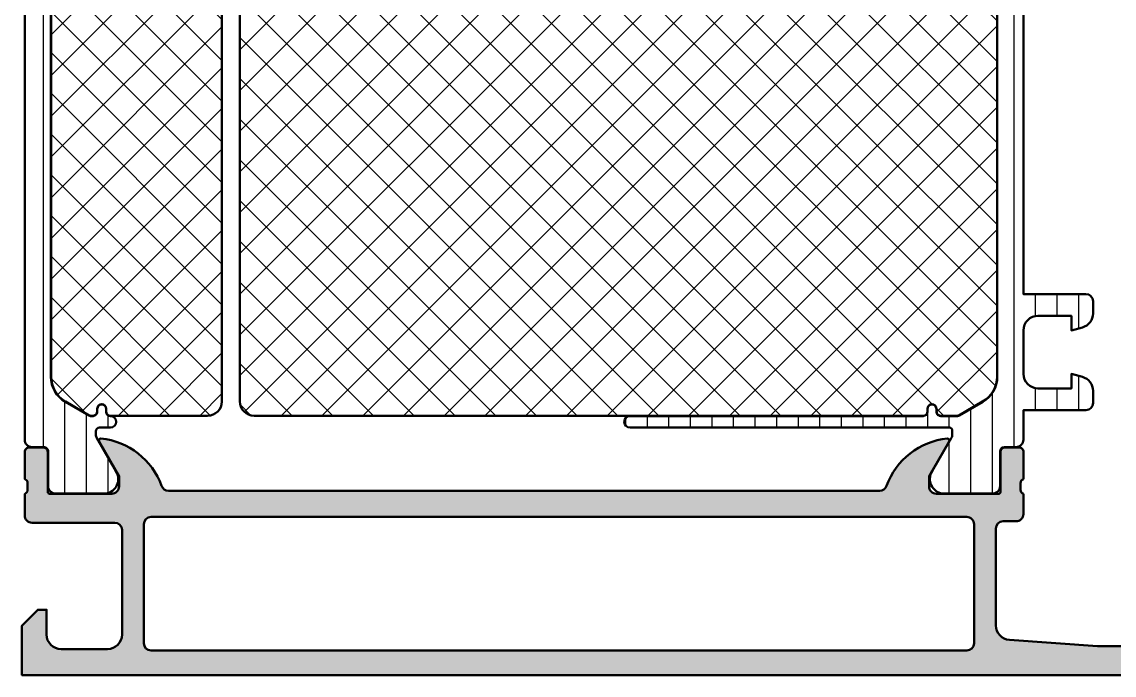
# Model space of a CAD drawing. Extents: x 0 to 125, y 0 to 90.
# Drawn here: x 0 to 75.2, y 0 to 45 of the extents above; entities that cross this region are included whole.
import ezdxf

# ---------------------------------------------------------------- set-up
doc = ezdxf.new("R2010")
doc.units = 0
for name, color, linetype, lineweight in [('0S-Alu contour', 7, 'Continuous', 50), ('0S-Alu hatch', 252, 'Continuous', 25), ('0S-Plastic contour', 254, 'Continuous', 50), ('0S-Plastic hatch', 253, 'Continuous', 25), ('0S-PT contour', 91, 'Continuous', 50), ('0S-PT hatch', 103, 'Continuous', 25)]:
    doc.layers.add(name, color=color, linetype=linetype, lineweight=lineweight)
pattern_1 = [(135, (0, 0), (-1.403165018917055, -1.403165018917055), []), (225, (0, 0), (1.403165018917055, -1.403165018917055), [])]
pattern_2 = [(90, (0, 0), (-1.4859, 0), [])]

# ---------------------------------------------------------------- blocks, each defined once
blk = doc.blocks.new('442250__46EB0185_D9AA_44B8_A478_DDF43CB1D770_')
at = {"layer": '0S-PT hatch'}
h = blk.add_hatch(dxfattribs=at)
h.set_pattern_fill('ANSI37', color=256, scale=0.625, angle=90, style=0)
h.set_pattern_definition(pattern_1)
edge = h.paths.add_edge_path()
edge.add_line((48.46373916375567, 64.63029503339224), (16.00000000001704, 64.63020331971985))
edge.add_arc((15.99999999999992, 63.65020331971987), 0.9799999999999826, 89.99999999899904, 180)
edge.add_line((15.01999999999994, 63.65020331971987), (15.01999999999994, 18.8497966802817))
edge.add_arc((15.99999997175049, 18.84979665203216), 0.9799999717505482, 179.9999982924527, 269.9999983483891)
edge.add_line((15.99999994350097, 17.86979668028162), (48.4637389539429, 17.86988838867766))
edge.add_line((48.4637389539429, 17.86988838867766), (62.10003318809844, 17.86999291809451))
edge.add_arc((62.10003318809839, 18.14999291809453), 0.2800000000000153, 270.0000000000116, 360)
edge.add_line((62.3800331880984, 18.14999291809459), (62.38003318809846, 18.35056371338082))
edge.add_ellipse((62.69946239281222, 18.35056371338082), major_axis=(-0.3194292047137636, 0), ratio=1, start_angle=180, end_angle=360, ccw=False)
edge.add_line((63.01889159752598, 18.35056371338082), (63.01889159752597, 18.14999291809458))
edge.add_arc((63.29888450317916, 18.14999291809455), 0.279992905653188, 180, 266.4872099681869)
edge.add_line((63.28172895991173, 17.87052607828826), (64.46501280946046, 17.87052607828827))
edge.add_arc((64.46501280946046, 18.05052607828831), 0.1800000000000459, 270, 299.9999999999981)
edge.add_line((64.55501280946048, 17.89464150560707), (66.18999999999998, 18.83860180018667))
edge.add_arc((65.20000000000006, 20.55333209967989), 1.979999999999991, 299.9999999999976, 360)
edge.add_line((67.18000000000005, 20.55333209967982), (67.17999999999999, 61.94666790036881))
edge.add_arc((65.19999999999995, 61.94666790036889), 1.980000000000046, 0, 59.99999999999756)
edge.add_line((66.19000000000004, 63.66139819986208), (64.55501280946048, 64.60535849444156))
edge.add_arc((64.46501280946053, 64.44947392176054), 0.1799999999998163, 59.99999999998587, 89.99999999998644)
edge.add_line((64.46501280946057, 64.62947392176036), (63.2817423082165, 64.62947392175741))
edge.add_arc((63.2988986918934, 64.34999291811812), 0.2800070943674218, 93.51278409638604, 180)
edge.add_line((63.01889159752597, 64.34999291811816), (63.01889159752598, 64.14942212283192))
edge.add_ellipse((62.69892478562439, 64.14942212283192), major_axis=(-0.3199668119015868, 0), ratio=1, start_angle=0, end_angle=180, ccw=False)
edge.add_line((62.37895797372281, 64.14942212283192), (62.37895797372281, 64.34999291807098))
edge.add_arc((62.09855141099128, 64.34999299473101), 0.2804065627315529, 1.56732007246e-05, 89.99998433597528)
edge.add_line((62.0985514876513, 64.63039955746255), (48.46373916375567, 64.63029503339224))
at = {"layer": '0S-PT contour', "color": 7}
for points in [[(48.46373916375567, 64.63029503339224), (16.00000000001704, 64.63020331971985)], [(62.0985514876513, 64.63039955746255), (48.46373916375567, 64.63029503339224)], [(62.37895797372281, 64.14942212283192), (62.37895797372281, 64.34999291807098)], [(63.01889159752597, 64.34999291811816), (63.01889159752598, 64.14942212283192)], [(64.46501280946057, 64.62947392176036), (63.2817423082165, 64.62947392175741)], [(66.19000000000004, 63.66139819986208), (64.55501280946048, 64.60535849444156)], [(15.01999999999994, 63.65020331971987), (15.01999999999994, 18.84979668028169)], [(67.18000000000005, 20.55333209967982), (67.17999999999999, 61.94666790036881)], [(64.55501280946048, 17.89464150560707), (66.18999999999998, 18.83860180018667)], [(62.3800331880984, 18.14999291809459), (62.38003318809846, 18.35056371338082)], [(63.01889159752598, 18.35056371338082), (63.01889159752597, 18.14999291809458)], [(15.99999994350097, 17.86979668028162), (48.4637389539429, 17.86988838867766), (62.10003318809844, 17.86999291809451)], [(63.28172895991173, 17.87052607828826), (64.46501280946046, 17.87052607828827)]]:
    blk.add_lwpolyline(points, dxfattribs=at)
for centre, radius, start, end in [((15.99999999999992, 63.65020331971987), 0.9799999999999826, 89.99999999899904, 180), ((62.09855141099128, 64.34999299473101), 0.2804065627315529, 1.56732007246e-05, 89.99998433597528), ((63.2988986918934, 64.34999291811812), 0.2800070943674218, 93.51278409638604, 180), ((64.46501280946053, 64.44947392176054), 0.1799999999998163, 59.99999999998587, 89.99999999998644), ((65.19999999999995, 61.94666790036889), 1.980000000000046, 0, 59.99999999999756), ((65.20000000000006, 20.55333209967989), 1.979999999999991, 299.9999999999976, 0), ((15.99999997175049, 18.84979665203216), 0.9799999717505482, 179.9999982924527, 269.9999983483891), ((62.10003318809839, 18.14999291809453), 0.2800000000000153, 270.0000000000116, 0), ((63.29888450317916, 18.14999291809455), 0.279992905653188, 180, 266.4872099681869), ((64.46501280946046, 18.05052607828831), 0.1800000000000459, 270, 299.9999999999981)]:
    blk.add_arc(centre, radius, start, end, dxfattribs=at)
at = {"layer": '0S-PT contour', "color": 7, "extrusion": (0, 0, -1)}
for centre, radius, start, end in [((-62.69892478562439, 64.14942212283192), 0.3199668119015868, 180, 0), ((-62.69946239281222, 18.35056371338082), 0.3194292047137637, 0, 180)]:
    blk.add_arc(centre, radius, start, end, dxfattribs=at)
blk = doc.blocks.new('462320__40E64D58_705A_4956_896D_1532412B8178_')
at = {"layer": '0S-Alu hatch'}
h = blk.add_hatch(color=256, dxfattribs=at)
edge = h.paths.add_edge_path()
edge.add_ellipse((68.10000000000002, 3.431119203401289), major_axis=(-0.9999999999999974, 0), ratio=1, start_angle=0, end_angle=85.91438322002472, ccw=False)
edge.add_line((67.10000000000002, 3.43111920340128), (67.1, 10.09999999999999))
edge.add_ellipse((67.6, 10.1), major_axis=(-0.5, 0), ratio=1, start_angle=270, end_angle=360, ccw=False)
edge.add_line((67.6, 10.6), (68.49999999999999, 10.6))
edge.add_arc((68.5, 11.1), 0.5, 269.9999999999984, 360)
edge.add_line((69, 11.09999999999999), (69.00000000000001, 12.49999999999996))
edge.add_ellipse((69.07883644654306, 12.7675205919931), major_axis=(-0.2788950563274501, 0), ratio=1, start_angle=-1.1645893740912925, end_angle=73.58012358050729, ccw=False)
edge.add_line((68.799999, 12.77318899999144), (68.79999899999997, 13.22678299999147))
edge.add_ellipse((69.07886709564316, 13.23244365946848), major_axis=(-0.2789255417371709, 0), ratio=1, start_angle=-73.57540544464479, end_angle=1.1628700728767853, ccw=False)
edge.add_line((68.99999999999999, 13.49998699999144), (69.00000000000001, 15.37999799999997))
edge.add_arc((68.69999999999999, 15.37999799999996), 0.3000000000000256, 0, 90.00000000000273)
edge.add_line((68.69999999999997, 15.67999799999998), (67.72002568095722, 15.67999799999998))
edge.add_arc((67.7200256809572, 15.37999799999996), 0.3000000000000149, 89.99999999999729, 180)
edge.add_line((67.4200256809572, 15.37999799999998), (67.42002568095724, 12.61999999999997))
edge.add_ellipse((67.30002568095723, 12.62), major_axis=(-0.1200000000000045, 0), ratio=1, start_angle=89.99999999999329, end_angle=180, ccw=False)
edge.add_line((67.30002568095722, 12.49999999999999), (62.99999999999995, 12.49999999999999))
edge.add_ellipse((62.99999999999992, 12.99999999999992), major_axis=(-0.4999999999999325, 0), ratio=1, start_angle=0, end_angle=90.00000000000318, ccw=False)
edge.add_line((62.49999999999999, 12.99999999999988), (62.50000000000004, 13.69999999999994))
edge.add_line((62.50000000000004, 13.69999999999994), (63.88149545762224, 16.09282032302726))
edge.add_arc((63.76188021535142, 16.16188021535142), 0.1381197846484381, 330.0000000000289, 456.0127701438561)
edge.add_arc((64.27116275502874, 11.32674727786205), 4.999999999998759, 96.01277014383926, 160.087090314012)
edge.add_ellipse((59.10000000000001, 13.20000000000093), major_axis=(-0.5000000000009809, 0), ratio=1, start_angle=89.99999999999511, end_angle=160.0870903140032, ccw=False)
edge.add_line((59.09999999999996, 12.69999999999995), (10.10000000000018, 12.70000000000003))
edge.add_ellipse((10.1000000000004, 13.20000000000052), major_axis=(-0.5000000000004956, 0), ratio=1, start_angle=19.91290968596462, end_angle=89.99999999997442, ccw=False)
edge.add_arc((4.928837244971571, 11.32674727786149), 4.999999999999381, 19.91290968599246, 83.98722985616362)
edge.add_arc((5.438119784648677, 16.16188021535139), 0.138119784648574, 83.98722985613607, 209.9999999999619)
edge.add_line((5.318504542377729, 16.09282032302718), (6.700000000000023, 13.70000000000005))
edge.add_line((6.700000000000023, 13.70000000000005), (6.70000000000008, 12.99999999999994))
edge.add_ellipse((6.200000000000106, 12.99999999999996), major_axis=(-0.4999999999999734, 0), ratio=1, start_angle=89.9999999999975, end_angle=180, ccw=False)
edge.add_line((6.200000000000085, 12.49999999999999), (1.89997431904267, 12.5))
edge.add_ellipse((1.899974319042669, 12.61999999999992), major_axis=(-0.1199999999999157, 0), ratio=1, start_angle=0, end_angle=90.00000000000051, ccw=False)
edge.add_line((1.779974319042754, 12.61999999999992), (1.779974319042753, 15.37999799999991))
edge.add_arc((1.479974319042749, 15.37999799999991), 0.300000000000004, 0, 90.00000000000026)
edge.add_line((1.479974319042748, 15.67999799999992), (0.4999999999999677, 15.67999799999992))
edge.add_arc((0.4999999999999676, 15.37999799999992), 0.3000000000000007, 89.99999999999999, 180)
edge.add_line((0.1999999999999669, 15.37999799999992), (0.199999999999967, 13.4999869999914))
edge.add_ellipse((0.1211329043567993, 13.23244365946847), major_axis=(-0.2789255417371491, 0), ratio=1, start_angle=178.8371299271139, end_angle=253.57540544464518, ccw=False)
edge.add_line((0.4000009999999671, 13.22678299999141), (0.4000009999999673, 12.7731889999914))
edge.add_ellipse((0.1211635534569229, 12.76752059199303), major_axis=(-0.2788950563274315, 0), ratio=1, start_angle=106.4198764194924, end_angle=181.1645893740976, ccw=False)
edge.add_line((0.1999999999999665, 12.49999999999992), (0.200000000000017, 11))
edge.add_arc((0.7000000000000158, 11), 0.4999999999999988, 180, 270.0000000000001)
edge.add_line((0.7000000000000169, 10.5), (6.399999999999999, 10.5))
edge.add_ellipse((6.399999999999998, 10), major_axis=(-0.5000000000000018, 0), ratio=1, start_angle=180, end_angle=269.9999999999999, ccw=False)
edge.add_line((6.9, 9.999999999999995), (6.899999999999971, 2.800000000000011))
edge.add_ellipse((5.899999999999972, 2.800000000000011), major_axis=(-0.9999999999999991, 0), ratio=1, start_angle=90, end_angle=180, ccw=False)
edge.add_line((5.899999999999971, 1.800000000000011), (2.699999999999988, 1.800000000000011))
edge.add_ellipse((2.699999999999989, 2.800000000000012), major_axis=(-1, 0), ratio=1, start_angle=0, end_angle=90, ccw=False)
edge.add_line((1.699999999999988, 2.800000000000011), (1.699999999999988, 4.5))
edge.add_line((1.699999999999988, 4.5), (1.099999999999995, 4.5))
edge.add_line((1.099999999999995, 4.5), (0, 3.400000000000005))
edge.add_line((0, 3.400000000000005), (0, 0))
edge.add_line((0, 0), (124.5, 0))
edge.add_arc((124.5, 0.4999999999999992), 0.4999999999999992, 270, 360)
edge.add_line((125, 0.499999999999998), (125, 4.499999999999996))
edge.add_arc((124.4999999999999, 4.499999999999976), 0.5000000000000285, 0, 90)
edge.add_line((124.4999999999999, 5.000000000000005), (123.2, 4.999999999999999))
edge.add_arc((123.2, 4.499999999999995), 0.5000000000000036, 89.99999999999837, 180)
edge.add_line((122.7, 4.500000000000002), (122.7, 3.999999999999998))
edge.add_line((122.7, 3.999999999999998), (123.7, 3.999999999999998))
edge.add_line((123.7, 3.999999999999998), (123.7, 2.499999999999976))
edge.add_ellipse((122.7, 2.499999999999992), major_axis=(-1, 0), ratio=1, start_angle=90, end_angle=180, ccw=False)
edge.add_line((122.7, 1.499999999999998), (118.7, 1.499999999999999))
edge.add_ellipse((118.7, 2.49999999999998), major_axis=(-0.9999999999999813, 0), ratio=1, start_angle=0, end_angle=90.0000000000008, ccw=False)
edge.add_line((117.7, 2.49999999999999), (117.7, 3.999999999999999))
edge.add_line((117.7, 3.999999999999999), (118.7, 3.999999999999999))
edge.add_line((118.7, 3.999999999999999), (118.7, 4.499999999999991))
edge.add_arc((118.2, 4.499999999999996), 0.5, 0, 90)
edge.add_line((118.2, 4.999999999999996), (115.3999999999999, 5))
edge.add_arc((115.4, 4.500000000000018), 0.4999999999999814, 90.0000000000016, 180)
edge.add_line((114.9, 4.500000000000006), (114.9, 4.299999999999992))
edge.add_arc((115.4, 4.299999999999987), 0.5, 180, 269.9999999999984)
edge.add_line((115.4, 3.799999999999987), (115.9, 3.799999999999998))
edge.add_ellipse((115.9, 3.299999999999995), major_axis=(-0.5000000000000031, 0), ratio=1, start_angle=180, end_angle=270, ccw=False)
edge.add_line((116.3999999999999, 3.300000000000021), (116.4, 2.499999999999997))
edge.add_ellipse((115.9, 2.499999999999983), major_axis=(-0.4999999999999716, 0), ratio=1, start_angle=89.99999999999511, end_angle=180, ccw=False)
edge.add_line((115.9, 2.000000000000011), (74.10000000000002, 2.000000000000001))
edge.add_line((74.10000000000002, 2.000000000000001), (68.0287529500121, 2.433660503570557))
edge = h.paths.add_edge_path()
edge.add_line((8.900000000000006, 10.9), (65.10000000000001, 10.89999999999995))
edge.add_ellipse((65.10000000000004, 10.39999999999997), major_axis=(-0.4999999999999716, 0), ratio=1, start_angle=180, end_angle=270.00000000000324, ccw=False)
edge.add_line((65.60000000000001, 10.4), (65.60000000000001, 2.200000000000006))
edge.add_ellipse((65.1, 2.200000000000009), major_axis=(-0.5000000000000103, 0), ratio=1, start_angle=90, end_angle=180, ccw=False)
edge.add_line((65.1, 1.699999999999999), (8.900000000000006, 1.699999999999998))
edge.add_ellipse((8.900000000000006, 2.199999999999998), major_axis=(-0.5, 0), ratio=1, start_angle=0, end_angle=89.99999999999977, ccw=False)
edge.add_line((8.400000000000006, 2.199999999999999), (8.400000000000002, 10.4))
edge.add_ellipse((8.900000000000006, 10.4), major_axis=(-0.5000000000000036, 0), ratio=1, start_angle=270, end_angle=360, ccw=False)
at = {"layer": '0S-Alu contour', "color": 7}
for points in [[(5.318504542377729, 16.09282032302718), (6.700000000000023, 13.70000000000005), (6.70000000000008, 12.99999999999994)], [(62.49999999999999, 12.99999999999988), (62.50000000000004, 13.69999999999994), (63.88149545762224, 16.09282032302726)], [(0.1999999999999669, 15.37999799999992), (0.199999999999967, 13.4999869999914)], [(1.479974319042748, 15.67999799999992), (0.4999999999999677, 15.67999799999992)], [(1.779974319042754, 12.61999999999992), (1.779974319042753, 15.37999799999991)], [(67.4200256809572, 15.37999799999998), (67.42002568095724, 12.61999999999997)], [(68.69999999999997, 15.67999799999998), (67.72002568095722, 15.67999799999998)], [(68.99999999999999, 13.49998699999144), (69.00000000000001, 15.37999799999997)], [(0.4000009999999671, 13.22678299999141), (0.4000009999999673, 12.7731889999914)], [(68.799999, 12.77318899999144), (68.79999899999997, 13.22678299999147)], [(0.1999999999999665, 12.49999999999992), (0.200000000000017, 11)], [(6.200000000000085, 12.49999999999999), (1.89997431904267, 12.5)], [(59.09999999999996, 12.69999999999995), (10.10000000000018, 12.70000000000003)], [(67.30002568095722, 12.49999999999999), (62.99999999999995, 12.49999999999999)], [(69, 11.09999999999999), (69.00000000000001, 12.49999999999996)], [(8.900000000000006, 10.9), (65.10000000000001, 10.89999999999995)], [(67.6, 10.6), (68.49999999999999, 10.6)], [(0.7000000000000169, 10.5), (6.399999999999999, 10.5)], [(6.9, 9.999999999999995), (6.899999999999971, 2.800000000000011)], [(8.400000000000006, 2.199999999999999), (8.400000000000002, 10.4)], [(65.60000000000001, 10.4), (65.60000000000001, 2.200000000000005)], [(67.10000000000002, 3.43111920340128), (67.1, 10.09999999999999)], [(1.699999999999988, 2.800000000000011), (1.699999999999988, 4.5), (1.099999999999995, 4.5), (0, 3.400000000000005), (0, 0), (124.5, 0)], [(115.9, 2.000000000000011), (74.10000000000002, 2.000000000000001), (68.0287529500121, 2.433660503570557)], [(5.899999999999971, 1.800000000000011), (2.699999999999988, 1.800000000000011)], [(65.1, 1.699999999999999), (8.900000000000002, 1.699999999999998)]]:
    blk.add_lwpolyline(points, dxfattribs=at)
for centre, radius, start, end in [((5.438119784648677, 16.16188021535139), 0.138119784648574, 83.98722985613607, 209.9999999999619), ((4.928837244971571, 11.32674727786149), 4.999999999999381, 19.91290968599246, 83.98722985616362), ((64.27116275502874, 11.32674727786205), 4.999999999998759, 96.01277014383926, 160.087090314012), ((63.76188021535142, 16.16188021535142), 0.1381197846484381, 330.0000000000289, 96.01277014385606), ((0.4999999999999676, 15.37999799999992), 0.3000000000000007, 89.99999999999999, 180), ((1.479974319042749, 15.37999799999991), 0.300000000000004, 0, 90.00000000000026), ((67.7200256809572, 15.37999799999996), 0.3000000000000149, 89.99999999999729, 180), ((68.69999999999999, 15.37999799999996), 0.3000000000000256, 0, 90.00000000000273), ((0.7000000000000158, 11), 0.4999999999999988, 180, 270.0000000000001), ((68.5, 11.1), 0.5, 269.9999999999984, 0)]:
    blk.add_arc(centre, radius, start, end, dxfattribs=at)
at = {"layer": '0S-Alu contour', "color": 7, "extrusion": (0, 0, -1)}
for centre, radius, start, end in [((-0.1211329043567993, 13.23244365946847), 0.2789255417371491, 106.4245945553548, 181.1628700728862), ((-6.200000000000106, 12.99999999999996), 0.4999999999999734, 180, 270.0000000000025), ((-10.1000000000004, 13.20000000000052), 0.5000000000004956, 270.0000000000256, 340.0870903140354), ((-59.10000000000001, 13.20000000000093), 0.5000000000009809, 199.9129096859968, 270.0000000000049), ((-62.99999999999992, 12.99999999999992), 0.4999999999999325, 269.9999999999968, 0), ((-69.07886709564316, 13.23244365946848), 0.2789255417371709, 358.8371299271232, 73.57540544464477), ((-0.1211635534569229, 12.76752059199303), 0.2788950563274315, 178.8354106259024, 253.5801235805076), ((-1.899974319042669, 12.61999999999992), 0.1199999999999157, 269.9999999999995, 0), ((-67.30002568095723, 12.62), 0.1200000000000045, 180, 270.0000000000068), ((-69.07883644654306, 12.7675205919931), 0.2788950563274501, 286.4198764194927, 1.16458937409129), ((-8.900000000000006, 10.4), 0.5000000000000036, 0, 90), ((-65.10000000000004, 10.39999999999997), 0.4999999999999716, 89.99999999999675, 180), ((-67.6, 10.1), 0.5, 0, 90), ((-6.399999999999998, 10), 0.5000000000000018, 90.0000000000001, 180), ((-68.10000000000002, 3.431119203401289), 0.9999999999999974, 274.0856167799754, 0), ((-2.699999999999989, 2.800000000000012), 1, 270.0000000000001, 0), ((-5.899999999999972, 2.800000000000011), 0.9999999999999991, 180, 270.0000000000001), ((-8.900000000000006, 2.199999999999998), 0.5, 270.0000000000002, 0), ((-65.1, 2.200000000000009), 0.5000000000000103, 180, 270)]:
    blk.add_arc(centre, radius, start, end, dxfattribs=at)
blk = doc.blocks.new('284603__C738B774_F25B_4A2E_A7C9_7FFF41628965___524F543E_5144_43F8_AD84_D406063B0D5F_')
at = {"layer": '0S-Plastic hatch'}
h = blk.add_hatch(dxfattribs=at)
h.set_pattern_fill('ANSI31', color=256, scale=0.4680000000000001, angle=45, style=0)
h.set_pattern_definition(pattern_2)
edge = h.paths.add_edge_path()
edge.add_arc((72.79999999999998, 57.58074922337506), 1.000000000000028, 0, 75.00000000000094)
edge.add_line((73.0588190451025, 58.54667504966417), (72.30000000000001, 58.75000000000072))
edge.add_line((72.30000000000001, 58.75000000000072), (72.30000000000001, 57.75000000000073))
edge.add_line((72.30000000000001, 57.75000000000073), (70, 57.75000000000073))
edge.add_ellipse((70.00000000000003, 58.75000000000075), major_axis=(-1.000000000000028, 0), ratio=1, start_angle=0, end_angle=89.9999999999983, ccw=False)
edge.add_line((69, 58.75000000000072), (69, 61.75000000000071))
edge.add_ellipse((70, 61.75000000000073), major_axis=(-1, 0), ratio=1, start_angle=270, end_angle=360, ccw=False)
edge.add_line((70, 62.75000000000073), (72.30000000000001, 62.75000000000073))
edge.add_line((72.30000000000001, 62.75000000000073), (72.30000000000001, 61.75000000000072))
edge.add_line((72.30000000000001, 61.75000000000072), (73.05881904510255, 61.95332495033735))
edge.add_arc((72.80000000000007, 62.91925077662637), 0.9999999999999403, 284.9999999999988, 360)
edge.add_line((73.80000000000001, 62.91925077662636), (73.80000000000001, 63.75000000000073))
edge.add_arc((73.30000000000001, 63.75000000000071), 0.5, 0, 90)
edge.add_line((73.30000000000001, 64.25000000000071), (69, 64.25000000000072))
edge.add_line((69, 64.25000000000072), (69, 66.29000567890996))
edge.add_arc((68.50000267890202, 66.29000567890996), 0.4999973210979789, 0, 90.00030698202455)
edge.add_line((68.49999999999282, 66.79000300000078), (67.68966866665949, 66.79000300000078))
edge.add_ellipse((67.6896686666595, 67.0900030000008), major_axis=(-0.3000000000000256, 0), ratio=1, start_angle=0, end_angle=89.99999999999733, ccw=False)
edge.add_line((67.38966866665947, 67.09000300000076), (67.3900006170565, 69.49000138293707))
edge.add_arc((66.89000463961789, 69.49000402256215), 0.4999959774455833, 359.9996975182267, 450.000302481185)
edge.add_line((66.89000199999282, 69.99000000000076), (63.41346050189333, 69.99000000000076))
edge.add_arc((63.55577115088467, 69.00018192527791), 0.9999960709244732, 98.18160805189945, 212.7270160998393)
edge.add_line((62.71451850189332, 68.45954700000078), (64.03301271673038, 66.17584771739298))
edge.add_ellipse((63.59999999999982, 65.92584774309336), major_axis=(-0.5000000000002004, 0), ratio=1, start_angle=180, end_angle=209.9999965993426, ccw=False)
edge.add_line((64.10000000000002, 65.92584774309344), (64.10000000000002, 65.65000000000067))
edge.add_ellipse((63.90000000000043, 65.65000000000073), major_axis=(-0.1999999999995978, 0), ratio=1, start_angle=90.00000000000199, end_angle=180, ccw=False)
edge.add_line((63.90000000000043, 65.45000000000113), (41.89941249254695, 65.45000000000078))
edge.add_arc((41.89941249254696, 65.05020331969621), 0.3997966803045756, 90.00000000000102, 270.000000000001)
edge.add_line((41.89941249254697, 64.65040663939163), (62.10006721427486, 64.64947655464816))
edge.add_ellipse((62.1000331880985, 64.34947655657784), major_axis=(-0.2999999999999539, 0), ratio=1, start_angle=180, end_angle=269.99350147899173, ccw=False)
edge.add_line((62.40003318809846, 64.34947655657783), (62.40003318809846, 64.14996681194968))
edge.add_arc((62.70000000000002, 64.14996681194968), 0.2999668119015553, 180, 360)
edge.add_line((62.99996681190157, 64.14996681194968), (62.99996681190156, 64.3494739217603))
edge.add_ellipse((63.29996681190158, 64.34947392176034), major_axis=(-0.3000000000000184, 0), ratio=1, start_angle=270.00000000001353, end_angle=360, ccw=False)
edge.add_line((63.29996681190151, 64.64947392176036), (64.46501280946038, 64.64947392176036))
edge.add_ellipse((64.46501280946042, 64.44947392176049), major_axis=(-0.1999999999998749, 0), ratio=1, start_angle=239.999999999983, end_angle=270.0000000000122, ccw=False)
edge.add_line((64.56501280946041, 64.62267900251723), (66.19999999999999, 63.67871870793777))
edge.add_ellipse((65.19999999999997, 61.94666790036887), major_axis=(-2.000000000000023, 0), ratio=1, start_angle=180, end_angle=239.9999999999999, ccw=False)
edge.add_line((67.19999999999997, 61.94666790036881), (67.20000000000005, 20.55333209967982))
edge.add_ellipse((65.20000000000013, 20.55333209967981), major_axis=(-1.999999999999914, 0), ratio=1, start_angle=119.99999999999861, end_angle=180, ccw=False)
edge.add_line((66.20000000000005, 18.82128129211098), (64.56501280946048, 17.87732099753138))
edge.add_ellipse((64.46501280946046, 18.05052607828828), major_axis=(-0.2000000000000167, 0), ratio=1, start_angle=90, end_angle=120.0000000000048, ccw=False)
edge.add_line((64.46501280946046, 17.85052607828826), (63.2999668118544, 17.85052607828827))
edge.add_ellipse((63.29996681185438, 18.15052607824108), major_axis=(-0.2999999999528136, 0), ratio=1, start_angle=0, end_angle=90.00000000000409, ccw=False)
edge.add_line((62.99996681190157, 18.15052607824104), (62.99996681190157, 18.35003318805165))
edge.add_arc((62.70000000000002, 18.35003318805171), 0.2999668119015553, 0, 180)
edge.add_line((62.40003318809846, 18.35003318805177), (62.40003318809846, 18.15052344342364))
edge.add_ellipse((62.10003461429092, 18.15052344342359), major_axis=(-0.2999985738075352, 0), ratio=1, start_angle=90.00649852102413, end_angle=180, ccw=False)
edge.add_line((62.1000686403056, 17.85052487154568), (41.8996158122424, 17.85000000000074))
edge.add_arc((41.8996158122424, 17.45000000000071), 0.4000000000000341, 90, 270)
edge.add_line((41.8996158122424, 17.05000000000068), (63.90000000000004, 17.05000000000068))
edge.add_ellipse((63.90000000000008, 16.85000000000074), major_axis=(-0.1999999999999389, 0), ratio=1, start_angle=180, end_angle=270.00000000001427, ccw=False)
edge.add_line((64.10000000000002, 16.85000000000075), (64.10000000000002, 16.57415225690801))
edge.add_ellipse((63.60008549242182, 16.57412934928535), major_axis=(-0.4999145081030458, 0), ratio=1, start_angle=150.0026288697494, end_angle=180.0026254691847, ccw=False)
edge.add_line((64.03303562435065, 16.32419195977604), (62.71451850189333, 14.04045300000066))
edge.add_arc((63.55577115088468, 13.49981807472351), 0.9999960709244718, 147.2729839001593, 261.8183919481001)
edge.add_line((63.41346050189333, 12.51000000000067), (66.89000199999282, 12.51000000000067))
edge.add_arc((66.89000463961789, 13.00999597743929), 0.4999959774455886, 269.9996975188149, 360.0003024817733)
edge.add_line((67.3900006170565, 13.00999861706438), (67.38966866665947, 15.40999700000066))
edge.add_ellipse((67.68966866665949, 15.40999700000066), major_axis=(-0.3000000000000114, 0), ratio=1, start_angle=270, end_angle=360, ccw=False)
edge.add_line((67.68966866665949, 15.70999700000067), (68.49999999999282, 15.70999700000067))
edge.add_arc((68.50000267890202, 16.20999432109146), 0.4999973210979719, 269.9996930179755, 360)
edge.add_line((68.99999999999999, 16.20999432109146), (69, 18.25000000000072))
edge.add_line((69, 18.25000000000072), (73.30000000000001, 18.25000000000072))
edge.add_arc((73.30000000000001, 18.75000000000072), 0.5, 270, 360)
edge.add_line((73.80000000000001, 18.75000000000072), (73.80000000000001, 19.5807492233751))
edge.add_arc((72.80000000000001, 19.58074922337512), 1, 0, 74.99999999999878)
edge.add_line((73.05881904510255, 20.54667504966419), (72.30000000000001, 20.75000000000073))
edge.add_line((72.30000000000001, 20.75000000000073), (72.30000000000001, 19.75000000000073))
edge.add_line((72.30000000000001, 19.75000000000073), (70, 19.75000000000072))
edge.add_ellipse((69.99999999999999, 20.75000000000072), major_axis=(-0.9999999999999928, 0), ratio=1, start_angle=0, end_angle=90.0000000000008, ccw=False)
edge.add_line((69, 20.75000000000073), (69, 23.75000000000072))
edge.add_ellipse((69.99999999999999, 23.75000000000073), major_axis=(-0.9999999999999857, 0), ratio=1, start_angle=269.9999999999992, end_angle=360, ccw=False)
edge.add_line((70, 24.75000000000072), (72.30000000000001, 24.75000000000072))
edge.add_line((72.30000000000001, 24.75000000000072), (72.30000000000001, 23.75000000000072))
edge.add_line((72.30000000000001, 23.75000000000072), (73.05881904510255, 23.95332495033726))
edge.add_arc((72.80000000000001, 24.91925077662633), 1.000000000000002, 285.0000000000012, 360)
edge.add_line((73.80000000000003, 24.91925077662636), (73.80000000000001, 25.75000000000073))
edge.add_arc((73.30000000000001, 25.75000000000073), 0.5, 0, 90)
edge.add_line((73.30000000000001, 26.25000000000073), (69, 26.25000000000073))
edge.add_line((69, 26.25000000000073), (69, 56.25000000000072))
edge.add_line((69, 56.25000000000072), (73.3, 56.25000000000072))
edge.add_arc((73.30000000000003, 56.75000000000072), 0.5, 269.9999999999968, 360)
edge.add_line((73.80000000000003, 56.75000000000071), (73.80000000000001, 57.58074922337509))
at = {"layer": '0S-Plastic contour', "color": 7}
for points in [[(66.89000199999282, 69.99000000000076), (63.41346050189333, 69.99000000000076)], [(67.38966866665947, 67.09000300000076), (67.3900006170565, 69.49000138293707)], [(62.71451850189332, 68.45954700000078), (64.03301271673038, 66.17584771739298)], [(68.49999999999282, 66.79000300000078), (67.68966866665949, 66.79000300000078)], [(73.30000000000001, 64.25000000000071), (69, 64.25000000000072), (69, 66.29000567890996)], [(64.10000000000002, 65.92584774309344), (64.10000000000002, 65.65000000000067)], [(63.90000000000043, 65.45000000000113), (41.89941249254695, 65.45000000000078)], [(41.89941249254697, 64.65040663939163), (62.10006721427486, 64.64947655464816)], [(62.40003318809846, 64.34947655657783), (62.40003318809846, 64.14996681194968)], [(62.99996681190157, 64.14996681194968), (62.99996681190156, 64.3494739217603)], [(63.29996681190151, 64.64947392176036), (64.46501280946038, 64.64947392176036)], [(64.56501280946041, 64.62267900251723), (66.19999999999999, 63.67871870793777)], [(73.80000000000001, 62.91925077662636), (73.80000000000001, 63.75000000000073)], [(70, 62.75000000000073), (72.30000000000001, 62.75000000000073), (72.30000000000001, 61.75000000000072), (73.05881904510255, 61.95332495033735)], [(67.19999999999997, 61.94666790036881), (67.20000000000005, 20.55333209967982)], [(69, 58.75000000000072), (69, 61.75000000000071)], [(73.0588190451025, 58.54667504966417), (72.30000000000001, 58.75000000000072), (72.30000000000001, 57.75000000000073), (70, 57.75000000000073)], [(73.80000000000003, 56.75000000000071), (73.80000000000001, 57.58074922337509)], [(73.30000000000001, 26.25000000000073), (69, 26.25000000000073), (69, 56.25000000000072), (73.3, 56.25000000000072)], [(73.80000000000003, 24.91925077662636), (73.80000000000001, 25.75000000000073)], [(70, 24.75000000000072), (72.30000000000001, 24.75000000000072), (72.30000000000001, 23.75000000000072), (73.05881904510255, 23.95332495033726)], [(69, 20.75000000000073), (69, 23.75000000000072)], [(73.05881904510255, 20.54667504966419), (72.30000000000001, 20.75000000000073), (72.30000000000001, 19.75000000000073), (70, 19.75000000000072)], [(73.80000000000001, 18.75000000000072), (73.80000000000001, 19.5807492233751)], [(66.20000000000005, 18.82128129211098), (64.56501280946048, 17.87732099753138)], [(62.40003318809846, 18.35003318805177), (62.40003318809846, 18.15052344342364)], [(62.99996681190157, 18.15052607824104), (62.99996681190157, 18.35003318805165)], [(68.99999999999999, 16.20999432109146), (69, 18.25000000000072), (73.30000000000001, 18.25000000000072)], [(62.1000686403056, 17.85052487154568), (41.8996158122424, 17.85000000000074)], [(64.46501280946046, 17.85052607828826), (63.2999668118544, 17.85052607828827)], [(41.8996158122424, 17.05000000000068), (63.90000000000004, 17.05000000000068)], [(64.10000000000002, 16.85000000000075), (64.10000000000002, 16.57415225690801)], [(64.03303562435065, 16.32419195977604), (62.71451850189333, 14.04045300000066)], [(67.3900006170565, 13.00999861706438), (67.38966866665947, 15.40999700000066)], [(67.68966866665949, 15.70999700000067), (68.49999999999282, 15.70999700000067)], [(63.41346050189333, 12.51000000000067), (66.89000199999282, 12.51000000000067)]]:
    blk.add_lwpolyline(points, dxfattribs=at)
for centre, radius, start, end in [((63.55577115088467, 69.00018192527791), 0.9999960709244732, 98.18160805189945, 212.7270160998393), ((66.89000463961789, 69.49000402256215), 0.4999959774455833, 359.9996975182267, 90.00030248118505), ((68.50000267890202, 66.29000567890996), 0.4999973210979789, 0, 90.00030698202455), ((41.89941249254696, 65.05020331969621), 0.3997966803045756, 90.00000000000102, 270.000000000001), ((62.70000000000002, 64.14996681194968), 0.2999668119015553, 180, 0), ((73.30000000000001, 63.75000000000071), 0.5, 0, 90), ((72.80000000000007, 62.91925077662637), 0.9999999999999403, 284.9999999999988, 0), ((72.79999999999998, 57.58074922337506), 1.000000000000028, 0, 75.00000000000094), ((73.30000000000003, 56.75000000000072), 0.5, 269.9999999999968, 0), ((73.30000000000001, 25.75000000000073), 0.5, 0, 90), ((72.80000000000001, 24.91925077662633), 1.000000000000002, 285.0000000000012, 0), ((72.80000000000001, 19.58074922337512), 1, 0, 74.99999999999878), ((62.70000000000002, 18.35003318805171), 0.2999668119015553, 0, 180), ((73.30000000000001, 18.75000000000072), 0.5, 270, 0), ((41.8996158122424, 17.45000000000071), 0.4000000000000341, 90, 270), ((68.50000267890202, 16.20999432109146), 0.4999973210979719, 269.9996930179755, 0), ((63.55577115088468, 13.49981807472351), 0.9999960709244718, 147.2729839001593, 261.8183919481001), ((66.89000463961789, 13.00999597743929), 0.4999959774455886, 269.9996975188149, 0.0003024817733149)]:
    blk.add_arc(centre, radius, start, end, dxfattribs=at)
at = {"layer": '0S-Plastic contour', "color": 7, "extrusion": (0, 0, -1)}
for centre, radius, start, end in [((-67.6896686666595, 67.0900030000008), 0.3000000000000256, 270.0000000000027, 0), ((-63.90000000000043, 65.65000000000073), 0.1999999999995978, 180, 269.999999999998), ((-63.59999999999982, 65.92584774309336), 0.5000000000002004, 150.0000034006574, 180), ((-62.1000331880985, 64.34947655657784), 0.2999999999999539, 90.00649852100825, 180), ((-63.29996681190158, 64.34947392176034), 0.3000000000000185, 0, 89.99999999998644), ((-64.46501280946042, 64.44947392176049), 0.1999999999998749, 89.99999999998779, 120.000000000017), ((-65.19999999999997, 61.94666790036887), 2.000000000000023, 120.0000000000001, 180), ((-70, 61.75000000000073), 1, 0, 90), ((-70.00000000000003, 58.75000000000075), 1.000000000000028, 270.0000000000017, 0), ((-69.99999999999999, 23.75000000000073), 0.9999999999999857, 0, 90.00000000000081), ((-65.20000000000013, 20.55333209967981), 1.999999999999914, 180, 240.0000000000014), ((-69.99999999999999, 20.75000000000072), 0.9999999999999928, 269.9999999999992, 0), ((-62.10003461429092, 18.15052344342359), 0.2999985738075352, 180, 269.9935014789759), ((-63.29996681185438, 18.15052607824108), 0.2999999999528136, 269.9999999999959, 0), ((-64.46501280946046, 18.05052607828828), 0.2000000000000167, 239.9999999999952, 270), ((-63.90000000000008, 16.85000000000074), 0.1999999999999389, 89.99999999998575, 180), ((-63.60008549242182, 16.57412934928535), 0.4999145081030458, 179.9973745308153, 209.9973711302506), ((-67.68966866665949, 15.40999700000066), 0.3000000000000114, 0, 90)]:
    blk.add_arc(centre, radius, start, end, dxfattribs=at)
blk = doc.blocks.new('442250__39179594_4E97_4F66_B9CE_A7500206567E_')
at = {"layer": '0S-PT hatch'}
h = blk.add_hatch(dxfattribs=at)
h.set_pattern_fill('ANSI37', color=256, scale=0.625, angle=90, style=0)
h.set_pattern_definition(pattern_1)
edge = h.paths.add_edge_path()
edge.add_line((12.79999999998292, 64.63020331974455), (6.100406639391152, 64.63020331969743))
edge.add_arc((6.100406639391088, 64.34979668030638), 0.2804066393910318, 89.99999999998694, 180)
edge.add_line((5.820000000000057, 64.34979668030644), (5.820000000000046, 64.14922588506738))
edge.add_ellipse((5.500033188098482, 64.14922588506738), major_axis=(-0.3199668119015637, 0), ratio=1, start_angle=0, end_angle=180, ccw=False)
edge.add_line((5.180066376196919, 64.14922588506738), (5.180066376196919, 64.34979668035362))
edge.add_arc((4.900066376196916, 64.3497966803536), 0.280000000000002, 0, 86.4872129360067)
edge.add_line((4.917222339668303, 64.62927060206611), (4.734987190539555, 64.62927060206611))
edge.add_arc((4.734987190539578, 64.44927060206618), 0.1799999999999358, 90.00000000000708, 120.000000000008)
edge.add_line((4.644987190539588, 64.60515517474731), (3.010000000000033, 63.66119488016774))
edge.add_arc((4.000000000000033, 61.94646458067456), 1.979999999999995, 120.0000000000001, 180)
edge.add_line((2.020000000000038, 61.94646458067456), (2.020000000000031, 20.55312877998552))
edge.add_arc((4.000000000000021, 20.55312877998552), 1.979999999999989, 180, 240.0000000000003)
edge.add_line((3.010000000000038, 18.83839848049234), (4.644987190539577, 17.89443818591277))
edge.add_arc((4.734987190539582, 18.05032275859396), 0.1799999999999963, 239.9999999999974, 269.9999999999974)
edge.add_line((4.734987190539574, 17.87032275859397), (4.917222339668473, 17.87032275859397))
edge.add_arc((4.900066376196923, 18.14979668030646), 0.2799999999999938, 273.5127870640269, 360)
edge.add_line((5.180066376196917, 18.14979668030646), (5.180066376196917, 18.3503674755927))
edge.add_ellipse((5.499495580910678, 18.3503674755927), major_axis=(-0.319429204713761, 0), ratio=1, start_angle=180, end_angle=360, ccw=False)
edge.add_line((5.818924785624439, 18.3503674755927), (5.818924785624439, 18.14979668030646))
edge.add_arc((6.098924785624445, 18.14979668030645), 0.2800000000000065, 180, 269.9999999999993)
edge.add_line((6.098924785624442, 17.86979668030644), (12.80000000000003, 17.86979668030644))
edge.add_arc((12.80000000000003, 18.84979668030644), 0.9799999999999968, 270, 360)
edge.add_line((13.78000000000003, 18.84979668030645), (13.78000000000003, 63.65020331974458))
edge.add_arc((12.80000000000006, 63.65020331974458), 0.979999999999972, 0, 90.0000000010021)
at = {"layer": '0S-PT contour', "color": 7}
for points in [[(4.644987190539588, 64.60515517474731), (3.010000000000033, 63.66119488016774)], [(4.917222339668303, 64.62927060206611), (4.734987190539555, 64.62927060206611)], [(5.180066376196919, 64.14922588506738), (5.180066376196919, 64.34979668035362)], [(5.820000000000057, 64.34979668030644), (5.820000000000046, 64.14922588506738)], [(12.79999999998292, 64.63020331974455), (6.100406639391152, 64.63020331969743)], [(13.78000000000003, 18.84979668030645), (13.78000000000003, 63.65020331974458)], [(2.020000000000038, 61.94646458067456), (2.020000000000031, 20.55312877998552)], [(3.010000000000038, 18.83839848049234), (4.644987190539577, 17.89443818591277)], [(5.180066376196917, 18.14979668030646), (5.180066376196917, 18.3503674755927)], [(5.818924785624439, 18.3503674755927), (5.818924785624439, 18.14979668030646)], [(4.734987190539574, 17.87032275859397), (4.917222339668473, 17.87032275859397)], [(6.098924785624442, 17.86979668030644), (12.80000000000003, 17.86979668030644)]]:
    blk.add_lwpolyline(points, dxfattribs=at)
for centre, radius, start, end in [((4.734987190539578, 64.44927060206618), 0.1799999999999358, 90.00000000000708, 120.000000000008), ((4.900066376196916, 64.3497966803536), 0.280000000000002, 0, 86.4872129360067), ((6.100406639391088, 64.34979668030638), 0.2804066393910318, 89.99999999998694, 180), ((12.80000000000006, 63.65020331974458), 0.979999999999972, 0, 90.0000000010021), ((4.000000000000033, 61.94646458067456), 1.979999999999995, 120.0000000000001, 180), ((4.000000000000021, 20.55312877998552), 1.979999999999989, 180, 240.0000000000003), ((12.80000000000003, 18.84979668030644), 0.9799999999999968, 270, 0), ((4.900066376196923, 18.14979668030646), 0.2799999999999938, 273.5127870640269, 0), ((6.098924785624445, 18.14979668030645), 0.2800000000000065, 180, 269.9999999999993), ((4.734987190539582, 18.05032275859396), 0.1799999999999963, 239.9999999999974, 269.9999999999974)]:
    blk.add_arc(centre, radius, start, end, dxfattribs=at)
at = {"layer": '0S-PT contour', "color": 7, "extrusion": (0, 0, -1)}
for centre, radius, start, end in [((-5.500033188098482, 64.14922588506738), 0.3199668119015637, 180, 0), ((-5.499495580910678, 18.3503674755927), 0.319429204713761, 0, 180)]:
    blk.add_arc(centre, radius, start, end, dxfattribs=at)
blk = doc.blocks.new('284603__A9DCCE65_34DB_40F2_A744_EBAF9431FE72___8467B00D_F4BE_4B52_9374_1757BA4D4877_')
at = {"layer": '0S-Plastic hatch'}
h = blk.add_hatch(dxfattribs=at)
h.set_pattern_fill('ANSI31', color=256, scale=0.4680000000000001, angle=45, style=0)
h.set_pattern_definition(pattern_2)
edge = h.paths.add_edge_path()
edge.add_arc((0.6999973210980323, 66.29000567895832), 0.4999973210979648, 89.99969301797577, 180)
edge.add_line((0.2000000000000675, 66.29000567895832), (0.2000000000000294, 16.20999432109273))
edge.add_arc((0.699997321098018, 16.20999432109273), 0.4999973210979885, 180, 270.0003069820252)
edge.add_line((0.7000000000072071, 15.70999700000192), (1.510331333340559, 15.70999700000192))
edge.add_ellipse((1.51033133334056, 15.40999700000191), major_axis=(-0.3000000000000114, 0), ratio=1, start_angle=180, end_angle=270.0000000000001, ccw=False)
edge.add_line((1.810331333340571, 15.40999700000191), (1.809999382943544, 13.00999861706563))
edge.add_arc((2.309995360382165, 13.00999597744054), 0.4999959774455886, 179.9996975182267, 270.0003024811845)
edge.add_line((2.309998000007226, 12.51000000000192), (5.786539498106719, 12.51000000000192))
edge.add_arc((5.644228849115366, 13.49981807472477), 0.9999960709244705, 278.1816080518998, 392.7270160998407)
edge.add_line((6.485481498106707, 14.04045300000191), (5.166964648795266, 16.32419148667471))
edge.add_ellipse((5.599977365525615, 16.57419146097426), major_axis=(-0.4999999999999763, 0), ratio=1, start_angle=-0.005743823234126921, end_angle=29.99999659934622, ccw=False)
edge.add_line((5.099977368038086, 16.57424158528806), (5.100000000009441, 16.79999999998436))
edge.add_ellipse((5.35000000002692, 16.79999999998444), major_axis=(-0.2500000000174785, 0), ratio=1, start_angle=270.0000000000059, end_angle=360, ccw=False)
edge.add_line((5.350000000026894, 17.05000000000192), (6.100406639391025, 17.05000000000195))
edge.add_arc((6.100406639391023, 17.44925907311871), 0.3992590731167524, 270.0000000000002, 450.0000000000002)
edge.add_ellipse((6.100406639390969, 18.15000000000199), major_axis=(-0.3014818537665285, 0), ratio=1, start_angle=0, end_angle=90.00000000000978, ccw=False)
edge.add_line((5.798924785624441, 18.15000000000189), (5.798924785624441, 18.35057079528818))
edge.add_arc((5.499495580910679, 18.35057079528816), 0.2994292047137623, 0, 180)
edge.add_line((5.200066376196916, 18.35057079528812), (5.200066376196915, 18.15000000000189))
edge.add_ellipse((4.900066376196964, 18.1500000000019), major_axis=(-0.2999999999999501, 0), ratio=1, start_angle=93.3936392714549, end_angle=180, ccw=False)
edge.add_line((4.917825042085397, 17.85052607828945), (4.7349871905395, 17.8505260782894))
edge.add_ellipse((4.734987190539737, 18.05052607828936), major_axis=(-0.1999999999999637, 0), ratio=1, start_angle=59.999999999930026, end_angle=89.9999999999323, ccw=False)
edge.add_line((4.634987190539543, 17.87732099753263), (3.000000000000045, 18.82128129211214))
edge.add_ellipse((3.999999999999992, 20.553332099681), major_axis=(-1.999999999999958, 0), ratio=1, start_angle=0, end_angle=60.00000000000108, ccw=False)
edge.add_line((2.000000000000033, 20.55333209968098), (2.000000000000042, 61.9466679003701))
edge.add_ellipse((3.999999999999928, 61.94666790037008), major_axis=(-1.999999999999886, 0), ratio=1, start_angle=299.9999999999993, end_angle=360, ccw=False)
edge.add_line((3.000000000000008, 63.67871870793886), (4.634987190539532, 64.6226790025186))
edge.add_ellipse((4.734987190539507, 64.44947392176141), major_axis=(-0.200000000000245, 0), ratio=1, start_angle=269.99999999996874, end_angle=299.9999999999511, ccw=False)
edge.add_line((4.734987190539616, 64.64947392176165), (4.91782504208539, 64.64947392176163))
edge.add_ellipse((4.900066376196946, 64.35000000004915), major_axis=(-0.2999999999999793, 0), ratio=1, start_angle=180, end_angle=266.606360728543, ccw=False)
edge.add_line((5.200066376196925, 64.35000000004916), (5.200066376196921, 64.14942920476291))
edge.add_arc((5.499495580910682, 64.14942920476291), 0.2994292047137614, 180, 360)
edge.add_line((5.798924785624444, 64.14942920476291), (5.798924785624443, 64.35000000004908))
edge.add_ellipse((6.100406639391033, 64.35000000004901), major_axis=(-0.3014818537665898, 0), ratio=1, start_angle=270.00000000000085, end_angle=360, ccw=False)
edge.add_arc((6.100406639391028, 65.05074092693236), 0.3992590731167667, 270, 450)
edge.add_line((6.100406639391028, 65.45000000004913), (5.350000000026924, 65.45000000004914))
edge.add_ellipse((5.350000000026917, 65.70000000006662), major_axis=(-0.2500000000174651, 0), ratio=1, start_angle=0, end_angle=90.00000000000159, ccw=False)
edge.add_line((5.100000000009449, 65.70000000006667), (5.099977368038088, 65.92575841476295))
edge.add_ellipse((5.599977365525687, 65.92580853907674), major_axis=(-0.5000000000000459, 0), ratio=1, start_angle=-29.999996599345423, end_angle=0.005743823234126921, ccw=False)
edge.add_line((5.166964648795273, 66.17580851337632), (6.485481498106711, 68.45954700004913))
edge.add_arc((5.644228849115378, 69.00018192532626), 0.9999960709244534, 327.2729839001599, 441.8183919481005)
edge.add_line((5.786539498106723, 69.9900000000491), (2.309998000007223, 69.9900000000491))
edge.add_arc((2.309995360382151, 69.49000402261049), 0.4999959774455691, 89.99969751881417, 180.0003024817733)
edge.add_line((1.809999382943549, 69.49000138298541), (1.81033133334057, 67.09000300004912))
edge.add_ellipse((1.510331333340576, 67.09000300004911), major_axis=(-0.2999999999999943, 0), ratio=1, start_angle=89.99999999999898, end_angle=180, ccw=False)
edge.add_line((1.510331333340571, 66.79000300004911), (0.7000000000072129, 66.79000300004913))
at = {"layer": '0S-Plastic contour', "color": 7}
for points in [[(5.786539498106723, 69.9900000000491), (2.309998000007223, 69.9900000000491)], [(1.809999382943549, 69.49000138298541), (1.81033133334057, 67.09000300004912)], [(5.166964648795273, 66.17580851337632), (6.485481498106711, 68.45954700004913)], [(0.2000000000000675, 66.29000567895832), (0.2000000000000294, 16.20999432109273)], [(1.510331333340571, 66.79000300004911), (0.7000000000072129, 66.79000300004913)], [(5.100000000009449, 65.70000000006667), (5.099977368038088, 65.92575841476295)], [(6.100406639391028, 65.45000000004913), (5.350000000026924, 65.45000000004914)], [(3.000000000000008, 63.67871870793886), (4.634987190539532, 64.6226790025186)], [(4.734987190539616, 64.64947392176165), (4.91782504208539, 64.64947392176163)], [(5.200066376196925, 64.35000000004916), (5.200066376196921, 64.14942920476291)], [(5.798924785624444, 64.14942920476291), (5.798924785624443, 64.35000000004908)], [(2.000000000000033, 20.55333209968098), (2.000000000000042, 61.9466679003701)], [(4.634987190539543, 17.87732099753263), (3.000000000000045, 18.82128129211214)], [(5.200066376196916, 18.35057079528812), (5.200066376196915, 18.15000000000189)], [(5.798924785624441, 18.15000000000189), (5.798924785624441, 18.35057079528818)], [(4.917825042085397, 17.85052607828945), (4.7349871905395, 17.8505260782894)], [(5.099977368038086, 16.57424158528806), (5.100000000009441, 16.79999999998436)], [(5.350000000026894, 17.05000000000192), (6.100406639391025, 17.05000000000195)], [(6.485481498106707, 14.04045300000191), (5.166964648795266, 16.32419148667471)], [(0.7000000000072071, 15.70999700000192), (1.510331333340559, 15.70999700000192)], [(1.810331333340571, 15.40999700000191), (1.809999382943544, 13.00999861706563)], [(2.309998000007226, 12.51000000000192), (5.786539498106719, 12.51000000000192)]]:
    blk.add_lwpolyline(points, dxfattribs=at)
for centre, radius, start, end in [((2.309995360382151, 69.49000402261049), 0.4999959774455691, 89.99969751881417, 180.0003024817733), ((5.644228849115378, 69.00018192532626), 0.9999960709244534, 327.2729839001599, 81.81839194810065), ((0.6999973210980323, 66.29000567895832), 0.4999973210979648, 89.99969301797577, 180), ((6.100406639391028, 65.05074092693236), 0.3992590731167667, 270, 90), ((5.499495580910682, 64.14942920476291), 0.2994292047137614, 180, 0), ((5.499495580910679, 18.35057079528816), 0.2994292047137623, 0, 180), ((6.100406639391023, 17.44925907311871), 0.3992590731167524, 270.0000000000002, 90.00000000000026), ((0.699997321098018, 16.20999432109273), 0.4999973210979885, 180, 270.0003069820252), ((5.644228849115366, 13.49981807472477), 0.9999960709244705, 278.1816080518998, 32.72701609984069), ((2.309995360382165, 13.00999597744054), 0.4999959774455886, 179.9996975182267, 270.0003024811845)]:
    blk.add_arc(centre, radius, start, end, dxfattribs=at)
at = {"layer": '0S-Plastic contour', "color": 7, "extrusion": (0, 0, -1)}
for centre, radius, start, end in [((-1.510331333340576, 67.09000300004911), 0.2999999999999943, 180, 270.000000000001), ((-5.599977365525687, 65.92580853907674), 0.5000000000000459, 359.9942561767659, 29.99999659934534), ((-5.350000000026917, 65.70000000006662), 0.2500000000174651, 269.9999999999984, 0), ((-4.734987190539507, 64.44947392176141), 0.200000000000245, 60.00000000004886, 90.00000000003129), ((-4.900066376196946, 64.35000000004915), 0.2999999999999793, 93.393639271457, 180), ((-6.100406639391033, 64.35000000004901), 0.3014818537665898, 0, 89.99999999999916), ((-3.999999999999928, 61.94666790037008), 1.999999999999886, 0, 60.0000000000007), ((-3.999999999999992, 20.553332099681), 1.999999999999958, 299.9999999999989, 0), ((-4.900066376196964, 18.1500000000019), 0.2999999999999501, 180, 266.6063607285451), ((-6.100406639390969, 18.15000000000199), 0.3014818537665285, 269.9999999999902, 0), ((-4.734987190539737, 18.05052607828936), 0.1999999999999637, 270.0000000000677, 300.00000000007), ((-5.599977365525615, 16.57419146097426), 0.4999999999999763, 330.0000034006538, 0.0057438232341285), ((-5.35000000002692, 16.79999999998444), 0.2500000000174785, 0, 89.9999999999941), ((-1.51033133334056, 15.40999700000191), 0.3000000000000114, 89.99999999999987, 180)]:
    blk.add_arc(centre, radius, start, end, dxfattribs=at)
blk = doc.blocks.new('442250__6E5FD302_1D56_4ABA_915E_9CEA07BE8054_')
at = {"layer": '0S-Alu contour', "color": 7}
blk.add_blockref('462320__40E64D58_705A_4956_896D_1532412B8178_', (0, 0), dxfattribs=at)
at = {"layer": '0S-Plastic contour', "color": 7}
for name in ['284603__A9DCCE65_34DB_40F2_A744_EBAF9431FE72___8467B00D_F4BE_4B52_9374_1757BA4D4877_', '284603__C738B774_F25B_4A2E_A7C9_7FFF41628965___524F543E_5144_43F8_AD84_D406063B0D5F_']:
    blk.add_blockref(name, (0, 0), dxfattribs=at)
at = {"layer": '0S-PT contour', "color": 7}
for name in ['442250__39179594_4E97_4F66_B9CE_A7500206567E_', '442250__46EB0185_D9AA_44B8_A478_DDF43CB1D770_']:
    blk.add_blockref(name, (0, 0), dxfattribs=at)

msp = doc.modelspace()

# ---------------------------------------------------------------- block references
at = {"layer": '0S-Alu contour', "color": 7}
msp.add_blockref('442250__6E5FD302_1D56_4ABA_915E_9CEA07BE8054_', (0, 0), dxfattribs=at)

doc.saveas('drawing.dxf')
